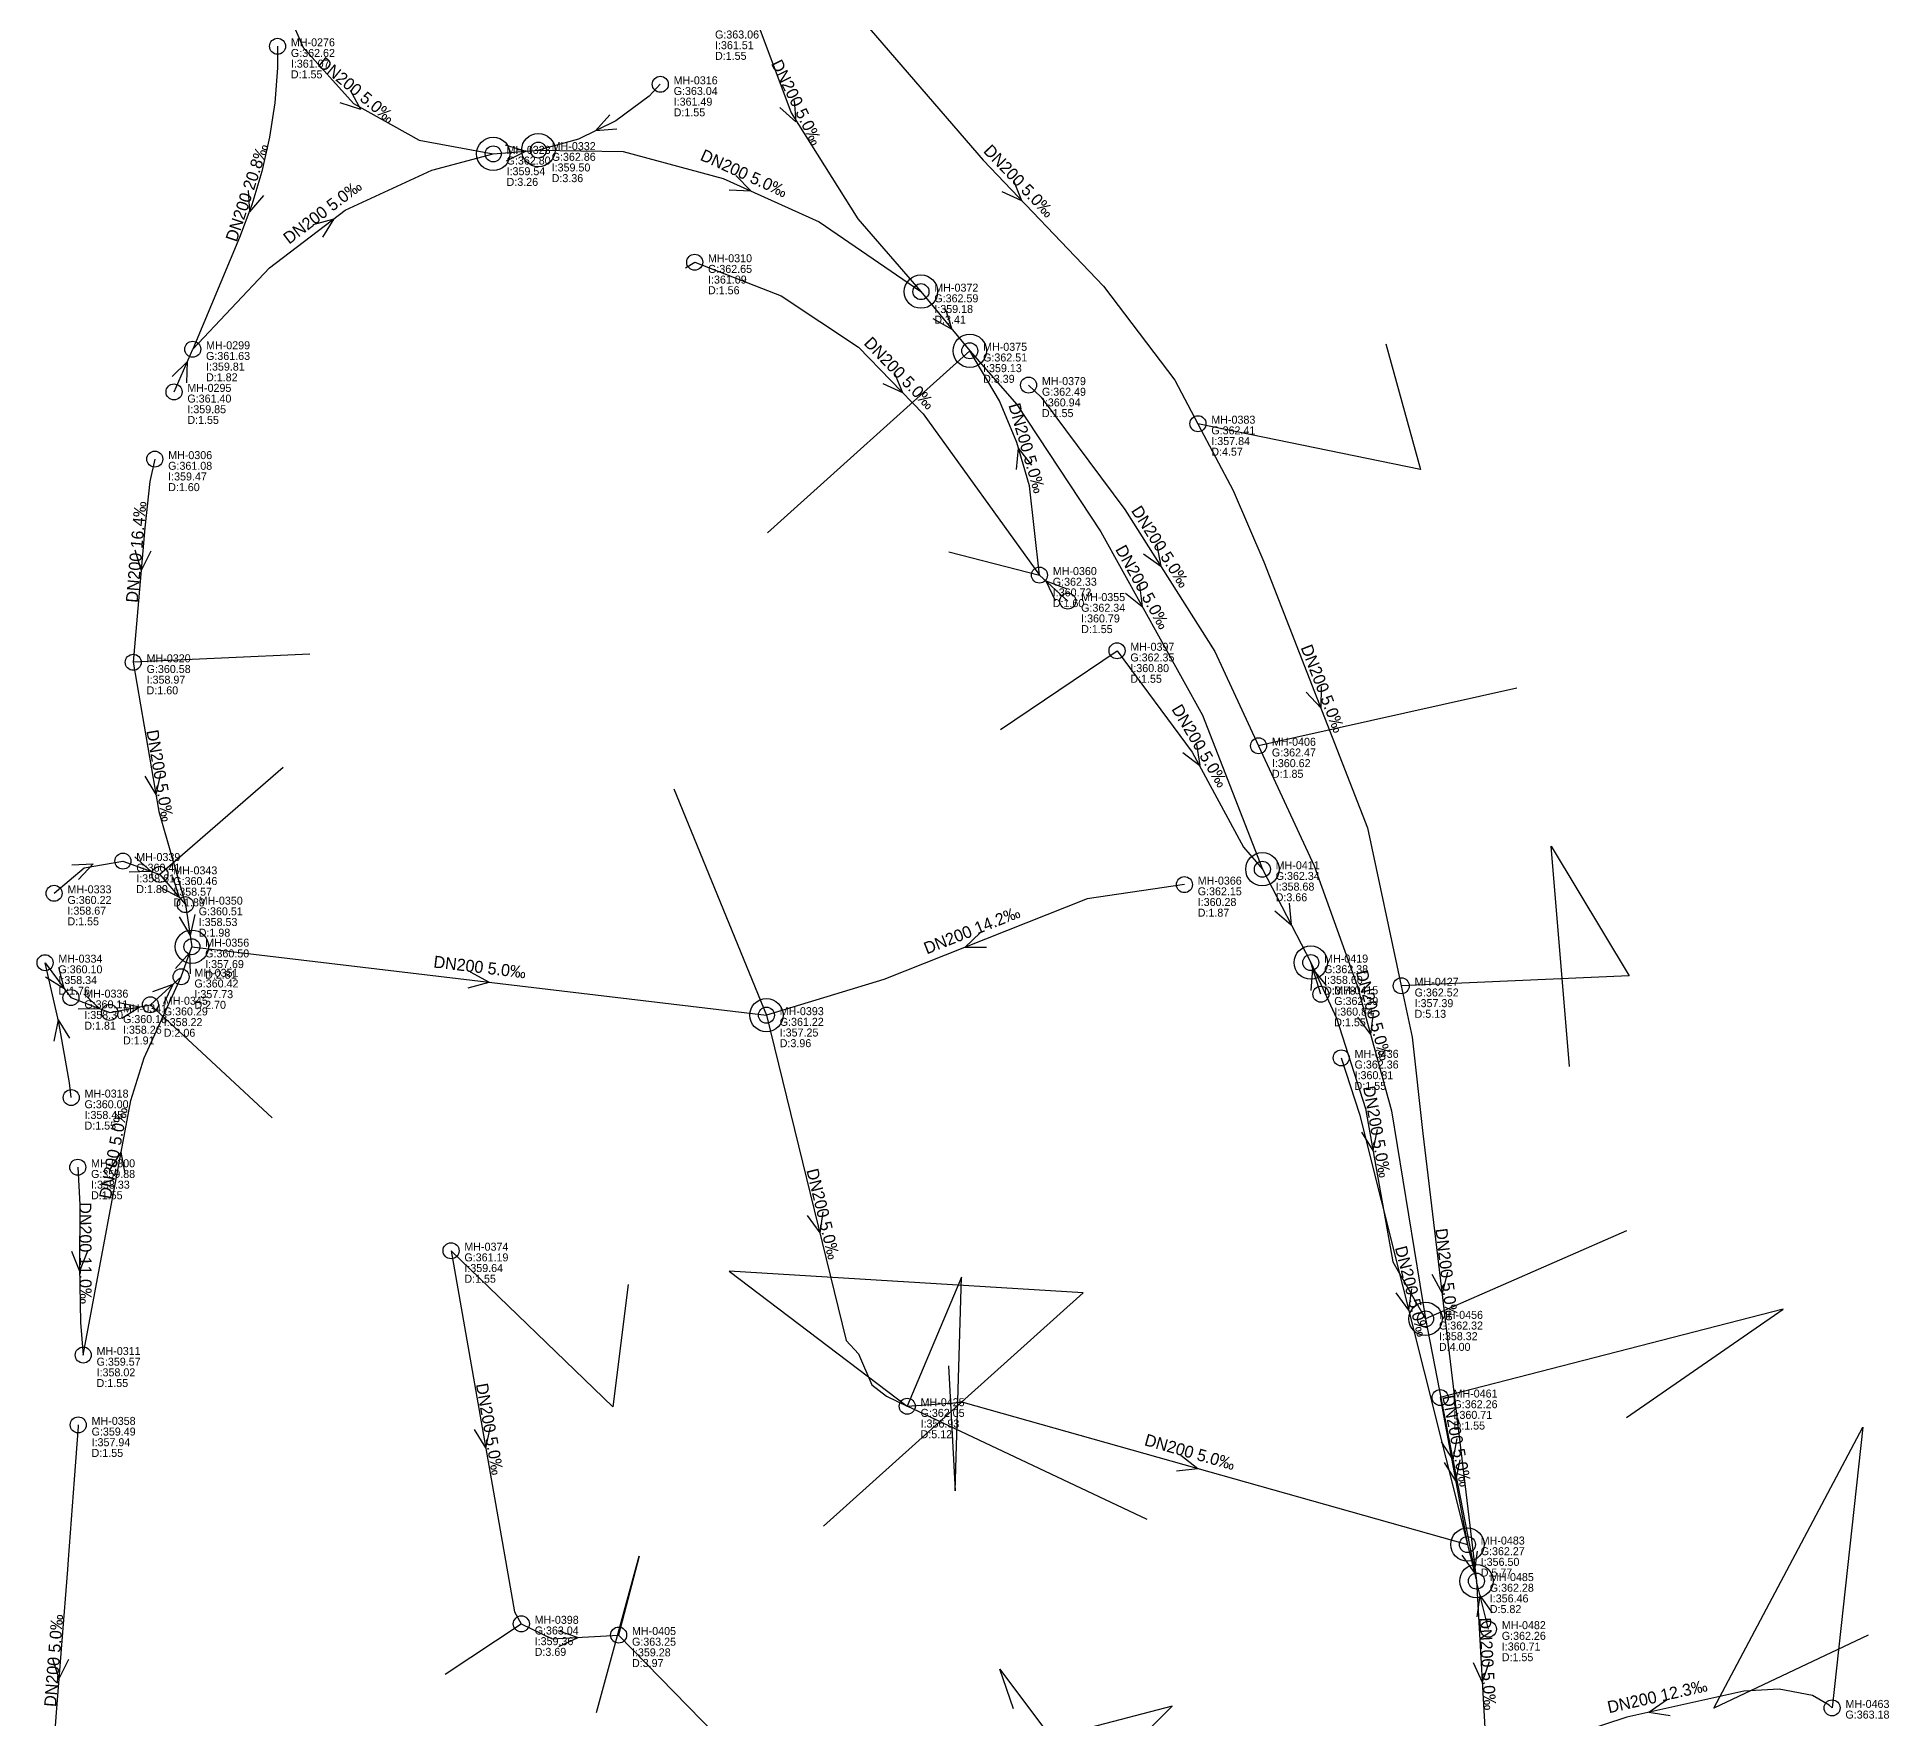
# Model space of a CAD drawing. Header units: metres. Extents: x 449900 to 451990, y 2566732 to 2570847.
# Drawn here: x 450081.8 to 450359.4, y 2569864.1 to 2570116.3 of the extents above; entities that cross this region are included whole.
import ezdxf
from ezdxf.enums import TextEntityAlignment as Align

# ---------------------------------------------------------------- set-up
doc = ezdxf.new("R2010")
doc.units = ezdxf.units.M
for name, color, linetype in [('SEW-DROP', 6, 'Continuous'), ('SEW-LABEL', 2, 'Continuous'), ('SEW-MH', 7, 'Continuous'), ('SEW-MH-LABEL', 8, 'Continuous'), ('SEW-PIPE-DN200', 3, 'Continuous'), ('SEW-RIDER', 8, 'Continuous')]:
    doc.layers.add(name, color=color, linetype=linetype)

msp = doc.modelspace()

# ---------------------------------------------------------------- linework, layer by layer
at = {"layer": 'SEW-DROP'}
for centre in [(450156.93, 2570099.32), (450150.17, 2570098.76), (450214.3, 2570078.1), (450221.61, 2570069.23), (450265.48, 2569991.49), (450104.98, 2569979.88), (450272.74, 2569977.5), (450191.12, 2569969.61), (450289.96, 2569924.07), (450296.22, 2569890.23), (450296.22, 2569890.23), (450297.58, 2569884.75), (450297.58, 2569884.75)]:
    msp.add_circle(centre, 2.5, dxfattribs=at)
at = {"layer": 'SEW-LABEL'}
for p, q in [((450128.71, 2570108.31), (450130.26, 2570105.47)), ((450127.18, 2570106.45), (450130.26, 2570105.47)), ((450167.65, 2570104.62), (450165.48, 2570102.22)), ((450193.13, 2570105.7), (450195.54, 2570103.55)), ((450195.28, 2570106.77), (450195.54, 2570103.55)), ((450168.71, 2570102.47), (450165.48, 2570102.22)), ((450151.95, 2570100.11), (450155.04, 2570099.16)), ((450152.15, 2570097.72), (450155.04, 2570099.16)), ((450113.43, 2570093.29), (450113.63, 2570090.07)), ((450185.54, 2570093.36), (450188.77, 2570093.21)), ((450186.53, 2570095.54), (450188.77, 2570093.21)), ((450226.44, 2570093.13), (450229.38, 2570091.79)), ((450228.18, 2570094.79), (450229.38, 2570091.79)), ((450115.71, 2570092.54), (450113.63, 2570090.07)), ((450123.18, 2570088.18), (450126.3, 2570089.04)), ((450124.63, 2570086.27), (450126.3, 2570089.04)), ((450216.08, 2570074.06), (450218.91, 2570072.5)), ((450217.93, 2570075.58), (450218.91, 2570072.5)), ((450102.01, 2570065.38), (450104.31, 2570067.64)), ((450104.21, 2570064.41), (450104.31, 2570067.64)), ((450210.28, 2570065.98), (450211.51, 2570062.99)), ((450208.56, 2570064.31), (450211.51, 2570062.99)), ((450228.6, 2570051.43), (450228.91, 2570054.64)), ((450230.9, 2570052.1), (450228.91, 2570054.64)), ((450096.45, 2570039.39), (450097.39, 2570036.3)), ((450098.85, 2570039.19), (450097.39, 2570036.3)), ((450247.65, 2570038.81), (450250.27, 2570036.92)), ((450249.68, 2570040.1), (450250.27, 2570036.92)), ((450234.48, 2570031.76), (450233.08, 2570034.67)), ((450236.1, 2570033.52), (450233.08, 2570034.67)), ((450244.98, 2570032.91), (450247.48, 2570030.87)), ((450247.08, 2570034.07), (450247.48, 2570030.87)), ((450272.06, 2570018.03), (450274.27, 2570015.67)), ((450274.3, 2570018.9), (450274.27, 2570015.67)), ((450255.62, 2570010.24), (450256.12, 2570007.05)), ((450253.56, 2570009.01), (450256.12, 2570007.05)), ((450097.91, 2570005.45), (450099.59, 2570002.7)), ((450100.27, 2570005.86), (450099.59, 2570002.7)), ((450096.42, 2569993.36), (450098.83, 2569991.21)), ((450086.97, 2569992.13), (450090.2, 2569992.32)), ((450087.99, 2569989.96), (450090.2, 2569992.32)), ((450095.6, 2569991.1), (450098.83, 2569991.21)), ((450102.06, 2569990.37), (450103.07, 2569987.3)), ((450100.22, 2569988.82), (450103.07, 2569987.3)), ((450105.45, 2569984.69), (450104.72, 2569981.55)), ((450267.35, 2569985.27), (450269.8, 2569983.16)), ((450269.48, 2569986.38), (450269.8, 2569983.16)), ((450103.08, 2569984.33), (450104.72, 2569981.55)), ((450223.22, 2569981.99), (450220.87, 2569979.77)), ((450224.1, 2569979.76), (450220.87, 2569979.77)), ((450084.98, 2569976.78), (450085.81, 2569973.66)), ((450102.54, 2569976.61), (450104.68, 2569979.03)), ((450104.8, 2569975.8), (450104.68, 2569979.03)), ((450272.82, 2569973.32), (450273.04, 2569976.55)), ((450275.1, 2569974.06), (450273.04, 2569976.55)), ((450083.06, 2569975.35), (450085.81, 2569973.66)), ((450099.15, 2569973.14), (450102.18, 2569974.28)), ((450100.77, 2569971.37), (450102.18, 2569974.28)), ((450146.42, 2569973.73), (450149.54, 2569974.57)), ((450146.7, 2569976.11), (450149.54, 2569974.57)), ((450088.79, 2569972.79), (450091.16, 2569970.59)), ((450094.02, 2569971.49), (450097.19, 2569970.87)), ((450094.47, 2569969.14), (450097.19, 2569970.87)), ((450084.35, 2569965.73), (450084.98, 2569968.9)), ((450086.71, 2569966.17), (450084.98, 2569968.9)), ((450087.93, 2569970.55), (450091.16, 2569970.59)), ((450279.76, 2569969.31), (450281.71, 2569966.73)), ((450282.08, 2569969.94), (450281.71, 2569966.73)), ((450280.35, 2569952.05), (450282.05, 2569949.31)), ((450282.71, 2569952.47), (450282.05, 2569949.31)), ((450092.65, 2569946.33), (450094.38, 2569949.06)), ((450095, 2569945.89), (450094.38, 2569949.06)), ((450197.23, 2569939.57), (450199.11, 2569936.95)), ((450199.57, 2569940.14), (450199.11, 2569936.95)), ((450086.94, 2569934.22), (450088.15, 2569931.22)), ((450089.34, 2569934.22), (450088.15, 2569931.22)), ((450290.87, 2569930.78), (450292.42, 2569927.94)), ((450293.26, 2569931.06), (450292.42, 2569927.94)), ((450285.51, 2569927.96), (450287.41, 2569925.35)), ((450287.84, 2569928.55), (450287.41, 2569925.35)), ((450147.33, 2569907.47), (450149.03, 2569904.72)), ((450149.7, 2569907.88), (450149.03, 2569904.72)), ((450292.31, 2569905.65), (450294.06, 2569902.94)), ((450294.66, 2569906.11), (450294.06, 2569902.94)), ((450252.6, 2569901.3), (450255.82, 2569901.64)), ((450253.26, 2569903.61), (450255.82, 2569901.64)), ((450292.73, 2569902.51), (450294.45, 2569899.77)), ((450295.09, 2569902.94), (450294.45, 2569899.77)), ((450295.37, 2569888.66), (450297.26, 2569886.03)), ((450297.7, 2569889.23), (450297.26, 2569886.03)), ((450297.68, 2569879.4), (450298.12, 2569882.6)), ((450300.01, 2569879.98), (450298.12, 2569882.6)), ((450159.85, 2569877.34), (450162.92, 2569876.31)), ((450159.99, 2569874.94), (450162.92, 2569876.31)), ((450084.08, 2569873.16), (450085.04, 2569870.07)), ((450086.47, 2569872.97), (450085.04, 2569870.07)), ((450297.08, 2569872.52), (450298.44, 2569869.59)), ((450299.47, 2569872.65), (450298.44, 2569869.59)), ((450326.09, 2569866.89), (450323.42, 2569865.06)), ((450326.61, 2569864.55), (450323.42, 2569865.06))]:
    msp.add_line(p, q, dxfattribs=at)
at = {"layer": 'SEW-MH'}
for centre in [(450117.83, 2570114.89), (450175.22, 2570109.19), (450150.17, 2570098.76), (450156.93, 2570099.32), (450180.37, 2570082.51), (450214.3, 2570078.1), (450105.11, 2570069.46), (450221.61, 2570069.23), (450230.43, 2570064.09), (450102.31, 2570063.07), (450255.83, 2570058.3), (450099.43, 2570052.99), (450232.06, 2570035.6), (450236.31, 2570031.7), (450096.2, 2570022.52), (450243.69, 2570024.25), (450264.91, 2570010), (450094.65, 2569992.72), (450100.2, 2569990.72), (450253.79, 2569989.18), (450265.48, 2569991.49), (450084.33, 2569987.88), (450104.01, 2569986.18), (450104.98, 2569979.88), (450082.97, 2569977.48), (450103.37, 2569975.36), (450272.74, 2569977.5), (450274.26, 2569972.74), (450286.31, 2569974.01), (450086.86, 2569972.24), (450092.66, 2569970.02), (450098.77, 2569971.17), (450191.12, 2569969.61), (450277.31, 2569963.21), (450086.89, 2569957.25), (450087.87, 2569946.8), (450143.84, 2569934.29), (450289.96, 2569924.07), (450088.7, 2569918.65), (450292.14, 2569912.27), (450212.24, 2569910.97), (450087.95, 2569908.17), (450296.22, 2569890.23), (450297.58, 2569884.75), (450154.38, 2569878.34), (450168.97, 2569876.66), (450299.38, 2569877.54), (450350.9, 2569865.73)]:
    msp.add_circle(centre, 1.2, dxfattribs=at)
at = {"layer": 'SEW-PIPE-DN200'}
for points in [[(450185.04, 2570136.52), (450188.35, 2570122.3), (450194.85, 2570104.93), (450204.85, 2570089.03), (450214.3, 2570078.1)], [(450200.96, 2570127.47), (450204.92, 2570119.44), (450223.61, 2570097.84), (450241.67, 2570078.9), (450252.37, 2570064.84), (450255.83, 2570058.3)], [(450117.05, 2570125.36), (450121.67, 2570114.7), (450129.21, 2570106.3), (450139.06, 2570100.8), (450150.17, 2570098.76)], [(450117.83, 2570114.89), (450117.81, 2570111.65), (450117.41, 2570106.43), (450116.63, 2570101.25), (450115.49, 2570096.14), (450113.99, 2570091.13), (450112.13, 2570086.23), (450105.11, 2570069.46)], [(450175.22, 2570109.19), (450173.56, 2570107.4), (450168.54, 2570103.71), (450162.94, 2570100.99), (450156.93, 2570099.32)], [(450105.11, 2570069.46), (450116.6, 2570081.68), (450127.98, 2570090.32), (450140.94, 2570096.34), (450150.17, 2570098.76)], [(450150.17, 2570098.76), (450156.93, 2570099.32)], [(450156.93, 2570099.32), (450169.64, 2570099.13), (450184.62, 2570095.09), (450199.02, 2570088.58), (450214.3, 2570078.1)], [(450180.37, 2570082.51), (450193.35, 2570077.47), (450204.95, 2570069.77), (450214.63, 2570059.76), (450232.06, 2570035.6)], [(450214.3, 2570078.1), (450221.61, 2570069.23)], [(450102.31, 2570063.07), (450105.11, 2570069.46)], [(450221.61, 2570069.23), (450228.66, 2570061.16), (450241.26, 2570042.09), (450256.51, 2570014.57), (450265.48, 2569991.49)], [(450232.06, 2570035.6), (450230.55, 2570049), (450228.67, 2570055.48), (450226.07, 2570061.71), (450221.61, 2570069.23)], [(450230.43, 2570064.09), (450232.34, 2570062.29), (450244.87, 2570045.45), (450258.38, 2570024.12), (450264.91, 2570010)], [(450255.83, 2570058.3), (450261.12, 2570048.29), (450265.72, 2570037.61), (450281.26, 2569997.7), (450286.31, 2569974.01)], [(450099.43, 2570052.99), (450098.7, 2570049.62), (450097.94, 2570042.68), (450096.2, 2570022.52)], [(450236.31, 2570031.7), (450232.06, 2570035.6)], [(450243.69, 2570024.25), (450254.97, 2570009.05), (450262.64, 2569994.81), (450265.48, 2569991.49)], [(450096.2, 2570022.52), (450100.03, 2570000.16), (450104.01, 2569986.18)], [(450264.91, 2570010), (450273.25, 2569991.99), (450279.71, 2569974.07), (450284.84, 2569955.27), (450289.96, 2569924.07)], [(450084.33, 2569987.88), (450088.84, 2569991.68), (450094.65, 2569992.72)], [(450094.65, 2569992.72), (450094.65, 2569992.72), (450100.2, 2569990.72)], [(450100.2, 2569990.72), (450100.2, 2569990.72), (450104.01, 2569986.18)], [(450265.48, 2569991.49), (450272.74, 2569977.5)], [(450253.79, 2569989.18), (450239.23, 2569987.05), (450208.73, 2569974.95), (450191.12, 2569969.61)], [(450104.01, 2569986.18), (450104.98, 2569979.88)], [(450103.37, 2569975.36), (450104.98, 2569979.88)], [(450104.98, 2569979.88), (450191.12, 2569969.61)], [(450086.89, 2569957.25), (450086.63, 2569959.48), (450085.06, 2569968.53), (450082.97, 2569977.48)], [(450082.97, 2569977.48), (450086.86, 2569972.24)], [(450272.74, 2569977.5), (450276.62, 2569969.15), (450280.93, 2569955.6), (450285.03, 2569932.62), (450289.96, 2569924.07)], [(450274.26, 2569972.74), (450272.74, 2569977.5)], [(450088.7, 2569918.65), (450095.82, 2569956.81), (450097.84, 2569963.19), (450103.37, 2569975.36)], [(450098.77, 2569971.17), (450103.37, 2569975.36)], [(450286.31, 2569974.01), (450287.94, 2569966.32), (450289.56, 2569951.87), (450297.58, 2569884.75)], [(450086.86, 2569972.24), (450086.86, 2569972.24), (450092.66, 2569970.02), (450092.66, 2569970.02)], [(450092.66, 2569970.02), (450098.77, 2569971.17), (450098.77, 2569971.17)], [(450191.12, 2569969.61), (450203.06, 2569920.84), (450204.91, 2569918.85), (450206.93, 2569914.16), (450209.11, 2569912.49), (450212.24, 2569910.97)], [(450277.31, 2569963.21), (450280.03, 2569954.74), (450296.22, 2569890.23)], [(450087.87, 2569946.8), (450088.17, 2569941.17), (450088.14, 2569931.97), (450088.3, 2569923.52), (450088.7, 2569918.65)], [(450143.84, 2569934.29), (450153.35, 2569880.14), (450154.38, 2569878.34), (450154.38, 2569878.34)], [(450289.96, 2569924.07), (450297.58, 2569884.75)], [(450212.24, 2569910.97), (450212.24, 2569910.97), (450220.56, 2569911.6), (450296.22, 2569890.23)], [(450292.14, 2569912.27), (450296.22, 2569890.23)], [(450087.95, 2569908.17), (450087.93, 2569907.92), (450087.35, 2569899.97), (450086.44, 2569888), (450086.32, 2569886.49), (450085.49, 2569875.77), (450084.65, 2569865.04), (450083.93, 2569855.68), (450083.73, 2569853.07), (450083.56, 2569850.87), (450083.01, 2569843.58), (450082.38, 2569834.96)], [(450296.22, 2569890.23), (450297.58, 2569884.75)], [(450297.58, 2569884.75), (450299.14, 2569857.43)], [(450299.38, 2569877.54), (450297.58, 2569884.75)], [(450154.38, 2569878.34), (450159.02, 2569876.09), (450168.97, 2569876.66)], [(450168.97, 2569876.66), (450191.82, 2569853.2), (450198.17, 2569828.72)], [(450350.9, 2569865.73), (450350.45, 2569866.13), (450347.98, 2569867.61), (450342.98, 2569868.53), (450337.66, 2569868.25), (450320.13, 2569864.33), (450299.14, 2569857.43)]]:
    msp.add_lwpolyline(points, dxfattribs=at)
at = {"layer": 'SEW-RIDER'}
for points in [[(450179, 2570081.67), (450180.37, 2570082.51)], [(450191.27, 2570041.94), (450221.61, 2570069.23)], [(450283.99, 2570070.29), (450289.2, 2570051.43), (450255.83, 2570058.3)], [(450218.48, 2570039.09), (450232.06, 2570035.6)], [(450122.65, 2570023.76), (450096.2, 2570022.52)], [(450226.21, 2570012.43), (450243.69, 2570024.25)], [(450303.64, 2570018.65), (450264.91, 2570010)], [(450118.66, 2570006.73), (450100.2, 2569990.72)], [(450177.23, 2570003.56), (450191.12, 2569969.61)], [(450311.53, 2569961.92), (450308.78, 2569994.95), (450320.47, 2569975.51), (450286.31, 2569974.01)], [(450117.03, 2569954.19), (450098.77, 2569971.17)], [(450320.06, 2569937.25), (450289.96, 2569924.07)], [(450170.38, 2569929.24), (450168.11, 2569910.89), (450143.84, 2569934.29)], [(450199.68, 2569892.98), (450238.61, 2569927.98), (450185.56, 2569931.24), (450212.24, 2569910.97)], [(450218.41, 2569917.04), (450219.44, 2569898.3), (450220.37, 2569930.33), (450212.24, 2569910.97)], [(450320.08, 2569909.28), (450343.56, 2569925.51), (450292.14, 2569912.27)], [(450248.2, 2569893.99), (450212.24, 2569910.97)], [(450356.3, 2569876.65), (450333.19, 2569865.67), (450355.51, 2569907.81), (450350.9, 2569865.73)], [(450165.67, 2569865.05), (450172.03, 2569888.5), (450168.97, 2569876.66)], [(450142.98, 2569870.81), (450154.38, 2569878.34)], [(450228.18, 2569865.6), (450226.1, 2569871.55), (450244.66, 2569846.82)], [(450227.33, 2569841.51), (450251.96, 2569865.98), (450227.48, 2569859.58), (450244.66, 2569846.82)]]:
    msp.add_lwpolyline(points, dxfattribs=at)

# ---------------------------------------------------------------- texts
at = {"layer": 'SEW-LABEL'}
for s, rotation, p in [('DN200 5.0‰', -39.4276, (450129.1, 2570107.63)), ('DN200 5.0‰', -63.5145, (450194.87, 2570106.09)), ('DN200 20.8‰', 71.6563, (450114.1, 2570092.69)), ('DN200 5.0‰', -24.353, (450187.4, 2570095.03)), ('DN200 5.0‰', -46.3548, (450228.35, 2570094.07)), ('DN200 5.0‰', 37.1883, (450125.1, 2570089.34)), ('DN200 5.0‰', -45.9583, (450210.46, 2570065.27)), ('DN200 5.0‰', 286.1852, (450229.33, 2570054.4)), ('DN200 16.4‰', 85.0499, (450097.52, 2570039)), ('DN200 5.0‰', -57.6422, (450249.47, 2570039.39)), ('DN200 5.0‰', -61.0188, (450246.75, 2570033.38)), ('DN200 5.0‰', -68.7259, (450273.72, 2570018.26)), ('DN200 5.0‰', -59.2346, (450255.36, 2570009.54)), ('DN200 5.0‰', -80.2734, (450099.34, 2570005.38)), ('DN200 14.2‰', 21.6432, (450222.26, 2569981.52)), ('DN200 5.0‰', -6.7949, (450148.05, 2569975.94)), ('DN200 5.0‰', -74.7264, (450281.32, 2569969.38)), ('DN200 5.0‰', -79.8895, (450281.79, 2569951.98)), ('DN200 5.0‰', 79.4211, (450094.1, 2569948.79)), ('DN200 5.0‰', -76.2474, (450198.76, 2569939.6)), ('DN200 11.0‰', -89.8096, (450088.14, 2569933.92)), ('DN200 5.0‰', -83.1887, (450292.24, 2569930.63)), ('DN200 5.0‰', -75.9116, (450287.04, 2569928)), ('DN200 5.0‰', -80.036, (450148.77, 2569907.4)), ('DN200 5.0‰', -79.033, (450293.77, 2569905.61)), ('DN200 5.0‰', -15.7698, (450254.37, 2569903.25)), ('DN200 5.0‰', 85.519, (450085.16, 2569872.77)), ('DN200 5.0‰', -86.7368, (450298.36, 2569872.29)), ('DN200 12.3‰', 12.6162, (450324.89, 2569866.59))]:
    msp.add_text(s, height=1.8, rotation=rotation, dxfattribs=at).set_placement(p, align=Align.CENTER)
at = {"layer": 'SEW-MH-LABEL'}
for s, p in [('MH-0276', (450119.83, 2570114.89)), ('G:363.06', (450183.42, 2570116.06)), ('I:361.51', (450183.42, 2570114.46)), ('G:362.62', (450119.83, 2570113.29)), ('I:361.07', (450119.83, 2570111.69)), ('D:1.55', (450183.42, 2570112.86)), ('D:1.55', (450119.83, 2570110.09)), ('MH-0316', (450177.22, 2570109.19)), ('G:363.04', (450177.22, 2570107.59)), ('I:361.49', (450177.22, 2570105.99)), ('D:1.55', (450177.22, 2570104.39)), ('MH-0323', (450152.17, 2570098.76)), ('G:362.86', (450158.93, 2570097.72)), ('MH-0332', (450158.93, 2570099.32)), ('G:362.80', (450152.17, 2570097.16)), ('I:359.54', (450152.17, 2570095.56)), ('I:359.50', (450158.93, 2570096.12)), ('D:3.26', (450152.17, 2570093.96)), ('D:3.36', (450158.93, 2570094.52)), ('G:362.65', (450182.37, 2570080.91)), ('MH-0310', (450182.37, 2570082.51)), ('I:361.09', (450182.37, 2570079.31)), ('MH-0372', (450216.3, 2570078.1)), ('D:1.56', (450182.37, 2570077.71)), ('G:362.59', (450216.3, 2570076.5)), ('D:3.41', (450216.3, 2570073.3)), ('I:359.18', (450216.3, 2570074.9)), ('G:361.63', (450107.11, 2570067.86)), ('MH-0299', (450107.11, 2570069.46)), ('G:362.51', (450223.61, 2570067.63)), ('MH-0375', (450223.61, 2570069.23)), ('D:1.82', (450107.11, 2570064.66)), ('I:359.81', (450107.11, 2570066.26)), ('D:3.39', (450223.61, 2570064.43)), ('I:359.13', (450223.61, 2570066.03)), ('MH-0379', (450232.43, 2570064.09)), ('G:361.40', (450104.31, 2570061.47)), ('MH-0295', (450104.31, 2570063.07)), ('G:362.49', (450232.43, 2570062.49)), ('I:359.85', (450104.31, 2570059.87)), ('D:1.55', (450232.43, 2570059.29)), ('I:360.94', (450232.43, 2570060.89)), ('D:1.55', (450104.31, 2570058.27)), ('G:362.41', (450257.83, 2570056.7)), ('MH-0383', (450257.83, 2570058.3)), ('MH-0306', (450101.43, 2570052.99)), ('D:4.57', (450257.83, 2570053.5)), ('I:357.84', (450257.83, 2570055.1)), ('G:361.08', (450101.43, 2570051.39)), ('D:1.60', (450101.43, 2570048.19)), ('I:359.47', (450101.43, 2570049.79)), ('G:362.33', (450234.06, 2570034)), ('MH-0360', (450234.06, 2570035.6)), ('D:1.60', (450234.06, 2570030.8)), ('I:360.73', (450234.06, 2570032.4)), ('MH-0355', (450238.31, 2570031.7)), ('G:362.34', (450238.31, 2570030.1)), ('I:360.79', (450238.31, 2570028.5)), ('D:1.55', (450238.31, 2570026.9)), ('MH-0320', (450098.2, 2570022.52)), ('G:362.35', (450245.69, 2570022.65)), ('MH-0397', (450245.69, 2570024.25)), ('G:360.58', (450098.2, 2570020.92)), ('I:360.80', (450245.69, 2570021.05)), ('D:1.60', (450098.2, 2570017.72)), ('I:358.97', (450098.2, 2570019.32)), ('D:1.55', (450245.69, 2570019.45)), ('MH-0406', (450266.91, 2570010)), ('G:362.47', (450266.91, 2570008.4)), ('I:360.62', (450266.91, 2570006.8)), ('D:1.85', (450266.91, 2570005.2)), ('MH-0339', (450096.65, 2569992.72)), ('G:360.41', (450096.65, 2569991.12)), ('I:358.61', (450096.65, 2569989.52)), ('G:360.46', (450102.2, 2569989.12)), ('MH-0343', (450102.2, 2569990.72)), ('MH-0366', (450255.79, 2569989.18)), ('G:362.34', (450267.48, 2569989.89)), ('MH-0411', (450267.48, 2569991.49)), ('G:360.22', (450086.33, 2569986.28)), ('MH-0333', (450086.33, 2569987.88)), ('D:1.80', (450096.65, 2569987.92)), ('I:358.57', (450102.2, 2569987.52)), ('G:362.15', (450255.79, 2569987.58)), ('D:3.66', (450267.48, 2569986.69)), ('I:358.68', (450267.48, 2569988.29)), ('I:358.67', (450086.33, 2569984.68)), ('D:1.89', (450102.2, 2569985.92)), ('G:360.51', (450106.01, 2569984.58)), ('MH-0350', (450106.01, 2569986.18)), ('D:1.87', (450255.79, 2569984.38)), ('I:360.28', (450255.79, 2569985.98)), ('D:1.55', (450086.33, 2569983.08)), ('D:1.98', (450106.01, 2569981.38)), ('I:358.53', (450106.01, 2569982.98)), ('G:360.50', (450106.98, 2569978.27)), ('MH-0356', (450106.98, 2569979.88)), ('G:360.10', (450084.97, 2569975.88)), ('MH-0334', (450084.97, 2569977.48)), ('MH-0351', (450105.37, 2569975.36)), ('I:357.69', (450106.98, 2569976.67)), ('G:362.38', (450274.74, 2569975.9)), ('MH-0419', (450274.74, 2569977.5)), ('D:1.76', (450084.97, 2569972.68)), ('I:358.34', (450084.97, 2569974.28)), ('G:360.42', (450105.37, 2569973.76)), ('D:2.81', (450106.98, 2569975.08)), ('D:3.78', (450274.74, 2569972.7)), ('I:358.60', (450274.74, 2569974.3)), ('MH-0415', (450276.26, 2569972.74)), ('G:362.52', (450288.31, 2569972.41)), ('MH-0427', (450288.31, 2569974.01)), ('G:360.11', (450088.86, 2569970.64)), ('MH-0336', (450088.86, 2569972.24)), ('MH-0341', (450094.66, 2569970.02)), ('MH-0345', (450100.77, 2569971.17)), ('D:2.70', (450105.37, 2569970.56)), ('I:357.73', (450105.37, 2569972.16)), ('MH-0393', (450193.12, 2569969.61)), ('G:362.39', (450276.26, 2569971.14)), ('I:357.39', (450288.31, 2569970.81)), ('D:1.81', (450088.86, 2569967.44)), ('I:358.30', (450088.86, 2569969.04)), ('G:360.18', (450094.66, 2569968.42)), ('I:358.26', (450094.66, 2569966.82)), ('G:360.29', (450100.77, 2569969.57)), ('I:358.22', (450100.77, 2569967.97)), ('G:361.22', (450193.12, 2569968.01)), ('D:1.55', (450276.26, 2569967.94)), ('I:360.84', (450276.26, 2569969.54)), ('D:5.13', (450288.31, 2569969.21)), ('D:1.91', (450094.66, 2569965.22)), ('D:2.06', (450100.77, 2569966.37)), ('D:3.96', (450193.12, 2569964.81)), ('I:357.25', (450193.12, 2569966.41)), ('G:362.36', (450279.31, 2569961.61)), ('MH-0436', (450279.31, 2569963.21)), ('I:360.81', (450279.31, 2569960.01)), ('MH-0318', (450088.89, 2569957.25)), ('D:1.55', (450279.31, 2569958.41)), ('G:360.00', (450088.89, 2569955.65)), ('I:358.45', (450088.89, 2569954.05)), ('D:1.55', (450088.89, 2569952.45)), ('G:359.88', (450089.87, 2569945.2)), ('MH-0300', (450089.87, 2569946.8)), ('D:1.55', (450089.87, 2569942)), ('I:358.33', (450089.87, 2569943.6)), ('MH-0374', (450145.84, 2569934.29)), ('G:361.19', (450145.84, 2569932.69)), ('I:359.64', (450145.84, 2569931.09)), ('D:1.55', (450145.84, 2569929.49)), ('G:362.32', (450291.96, 2569922.47)), ('MH-0456', (450291.96, 2569924.07)), ('I:358.32', (450291.96, 2569920.87)), ('G:359.57', (450090.7, 2569917.05)), ('MH-0311', (450090.7, 2569918.65)), ('D:4.00', (450291.96, 2569919.27)), ('I:358.02', (450090.7, 2569915.45)), ('D:1.55', (450090.7, 2569913.85)), ('MH-0461', (450294.14, 2569912.27)), ('G:362.05', (450214.24, 2569909.37)), ('MH-0425', (450214.24, 2569910.97)), ('G:362.26', (450294.14, 2569910.67)), ('I:360.71', (450294.14, 2569909.07)), ('G:359.49', (450089.95, 2569906.57)), ('MH-0358', (450089.95, 2569908.17)), ('D:5.12', (450214.24, 2569906.17)), ('I:356.93', (450214.24, 2569907.77)), ('D:1.55', (450294.14, 2569907.47)), ('D:1.55', (450089.95, 2569903.37)), ('I:357.94', (450089.95, 2569904.97)), ('MH-0483', (450298.22, 2569890.23)), ('G:362.27', (450298.22, 2569888.63)), ('I:356.50', (450298.22, 2569887.03)), ('D:5.77', (450298.22, 2569885.43)), ('MH-0485', (450299.58, 2569884.75)), ('G:362.28', (450299.58, 2569883.15)), ('I:356.46', (450299.58, 2569881.55)), ('MH-0398', (450156.38, 2569878.34)), ('D:5.82', (450299.58, 2569879.95)), ('G:363.04', (450156.38, 2569876.74)), ('MH-0405', (450170.97, 2569876.66)), ('G:362.26', (450301.38, 2569875.94)), ('MH-0482', (450301.38, 2569877.54)), ('D:3.69', (450156.38, 2569873.54)), ('I:359.36', (450156.38, 2569875.14)), ('G:363.25', (450170.97, 2569875.06)), ('I:359.28', (450170.97, 2569873.46)), ('D:1.55', (450301.38, 2569872.74)), ('I:360.71', (450301.38, 2569874.34)), ('D:3.97', (450170.97, 2569871.86)), ('G:363.18', (450352.9, 2569864.13)), ('MH-0463', (450352.9, 2569865.73))]:
    msp.add_text(s, height=1.2, dxfattribs=at).set_placement(p)

doc.saveas('drawing.dxf')
